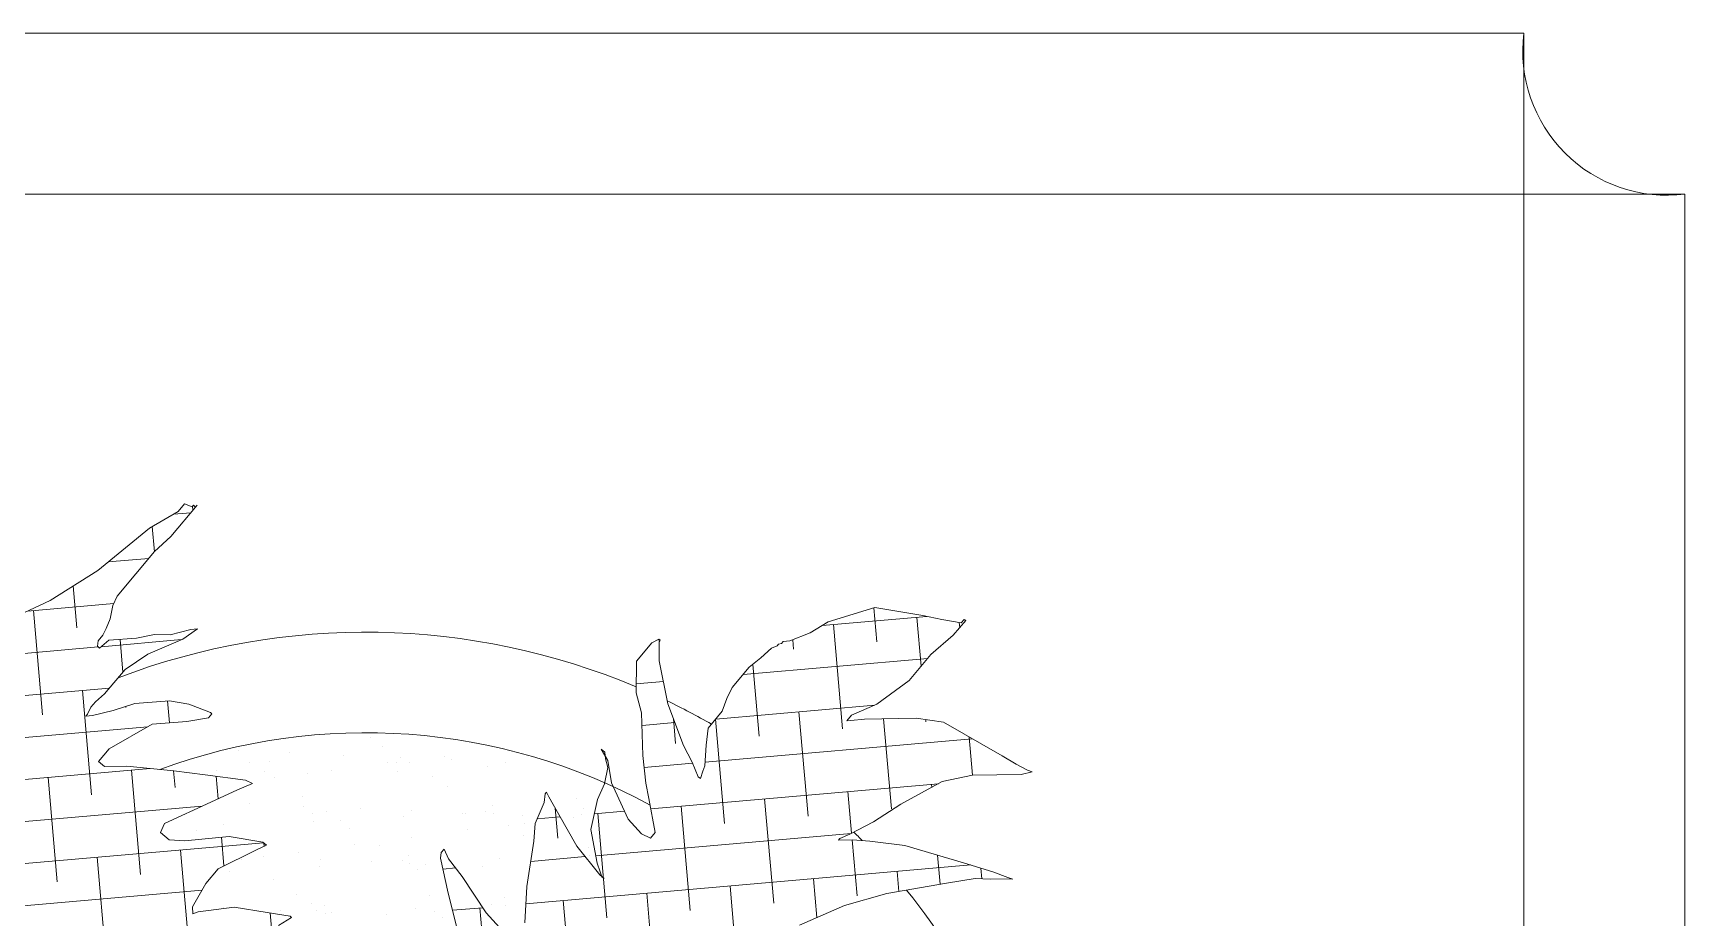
# Model space of a CAD drawing. Header units: metres. Extents: x -56 to -36, y -677 to -309.
# Drawn here: x -38.8866 to -38.502, y -316.0409 to -315.8349 of the extents above; entities that cross this region are included whole.
import ezdxf

# ---------------------------------------------------------------- set-up
doc = ezdxf.new("R2010")
doc.units = ezdxf.units.M
doc.header["$LTSCALE"] = 5
doc.header["$MEASUREMENT"] = 0
doc.layers.add('A-FURN', color=7, linetype='Continuous', lineweight=18)

msp = doc.modelspace()

# ---------------------------------------------------------------- linework, layer by layer
at = {"layer": 'A-FURN'}
for p, q in [((-38.53948039482813, -315.8349240997985), (-39.06448039485142, -315.8349240997403)), ((-38.53948039482813, -316.434924099717), (-38.53948039482813, -315.8349240997403)), ((-38.50198039485142, -315.872424099717), (-39.10198039482813, -315.872424099717)), ((-38.50198039490962, -316.3974240997403), (-38.50198039479321, -315.872424099717))]:
    msp.add_line(p, q, dxfattribs=at)
at = {"layer": 'A-FURN', "color": 252}
for p, q in [((-38.84835227245006, -315.9447691100019), (-38.85449984273416, -315.9520955526547)), ((-38.85279347150433, -315.946278102234), (-38.85130615607787, -315.9445055757818)), ((-38.85130615607787, -315.9445055757818), (-38.84955449449043, -315.9451699107824)), ((-38.84955449449043, -315.9451699107824), (-38.84925703144361, -315.9448154054202)), ((-38.84946087823019, -315.9450583424529), (-38.84937911802038, -315.9459928659268)), ((-38.84925703144361, -315.9448154054202), (-38.84874888992616, -315.9452417837178)), ((-38.84874888992616, -315.9452417837178), (-38.84835227245006, -315.9447691100019)), ((-38.85948629252894, -315.9501265053598), (-38.85279347150433, -315.946278102234)), ((-38.84984100182103, -315.9465433216333), (-38.85386733803185, -315.9468955804073)), ((-38.87150452079683, -315.959977540744), (-38.85948629252894, -315.9501265053598)), ((-38.85883736028879, -315.9497533662525), (-38.85832400191541, -315.9556210793107)), ((-38.85449984273416, -315.9520955526547), (-38.85828007810269, -315.9555687325657)), ((-38.85963857830578, -315.9571877419217), (-38.86911214549892, -315.9580165716542)), ((-38.85828007810269, -315.9555687325657), (-38.86700566165703, -315.9659675543977)), ((-38.88258487306948, -315.9669909139922), (-38.87150452079683, -315.959977540744)), ((-38.87720184986856, -315.9635836981321), (-38.87634910742136, -315.9733305889048)), ((-38.88875299415807, -315.9698700120371), (-38.88258487306948, -315.9669909139922)), ((-38.86777110452456, -315.9676864891877), (-38.8878358789913, -315.9694419294898)), ((-38.86798483551743, -315.9681664590895), (-38.86858395037828, -315.9712883733953)), ((-38.86700566165703, -315.9659675543977), (-38.86798483551743, -315.9681664590895)), ((-38.69056967521081, -315.9686259961431), (-38.70145989993321, -315.971972908346)), ((-38.6907969695487, -315.9686958509177), (-38.69010450261626, -315.9766107841736)), ((-38.67944822127126, -315.9705073121593), (-38.69056967521081, -315.9686259961431)), ((-38.88648688997361, -315.9693239082434), (-38.88436246874417, -315.9936061540093)), ((-38.86858395037828, -315.9712883733953), (-38.8695631241321, -315.9734872780779)), ((-38.70145989993321, -315.971972908346), (-38.70562019430136, -315.9745230786431)), ((-38.67849513943818, -315.9707014747968), (-38.70286377654733, -315.9728334542895)), ((-38.70024228516857, -315.9726041035123), (-38.69811786393913, -315.9968863492782)), ((-38.68081648855573, -315.9709045665285), (-38.67981940694202, -315.9823012615238)), ((-38.67501121091701, -315.9714112236636), (-38.67944822127126, -315.9705073121593)), ((-38.67047504629798, -315.972196966775), (-38.67501121091701, -315.9714112236636)), ((-38.67231768112222, -315.9750809243686), (-38.66944220473792, -315.9716540399824)), ((-38.6709229627497, -315.9721193798053), (-38.67082001623928, -315.973296063804)), ((-38.66978096571708, -315.9713697877453), (-38.67047504629798, -315.972196966775)), ((-38.66944220473792, -315.9716540399824), (-38.66978096571708, -315.9713697877453)), ((-38.871405759005, -315.9763712357296), (-38.87159169801978, -315.9776247929989)), ((-38.87031506116122, -315.9750713830027), (-38.871405759005, -315.9763712357296)), ((-38.87108355645367, -315.9780511712386), (-38.86896001700123, -315.9762083916612)), ((-38.85202980985591, -315.976096547771), (-38.87071493248143, -315.9777312841774)), ((-38.8695631241321, -315.9734872780779), (-38.87031506116122, -315.9750713830027)), ((-38.86896001700123, -315.9762083916612), (-38.86252754976104, -315.9757661549624)), ((-38.8663259326685, -315.9760272964241), (-38.86566093500849, -315.9836282544594)), ((-38.86252754976104, -315.9757661549624), (-38.85831358769323, -315.9748719625647)), ((-38.85172829831478, -315.9759675355182), (-38.85983401995693, -315.979435855774)), ((-38.85831358769323, -315.9748719625647), (-38.85462432555224, -315.9749470753545)), ((-38.85462432555224, -315.9749470753545), (-38.84984436557673, -315.9737223353107)), ((-38.84830338240201, -315.9736057867), (-38.85172829831478, -315.9759675355182)), ((-38.84984436557673, -315.9737223353107), (-38.84830338240201, -315.9736057867)), ((-38.74087686645262, -315.975950138507), (-38.74247570597842, -315.9768236128969)), ((-38.74065127363733, -315.9761394319079), (-38.74133243962214, -315.9761990262095)), ((-38.74053810537615, -315.9762343906282), (-38.74087686645262, -315.975950138507)), ((-38.7408355685296, -315.9765888959997), (-38.74053810537615, -315.9762343906282)), ((-38.71189983948918, -315.9765031246258), (-38.71229645695601, -315.9769757984483)), ((-38.71189983948918, -315.9765031246258), (-38.71229645695601, -315.9769757984483)), ((-38.71229645695601, -315.9769757984483), (-38.71189983948918, -315.9765031246258)), ((-38.71035885641166, -315.976386576131), (-38.71189983948918, -315.9765031246258)), ((-38.70562019430136, -315.9745230786431), (-38.71035885641166, -315.976386576131)), ((-38.70972056566964, -315.9761355657895), (-38.70953029922904, -315.9783103211572)), ((-38.67752737557558, -315.9795697048461), (-38.67231768112222, -315.9750809243686)), ((-38.87139398383297, -315.9777906934726), (-38.90377750950071, -315.9806238848535)), ((-38.87159169801978, -315.9776247929989), (-38.87108355645367, -315.9780511712386)), ((-38.85983401995693, -315.979435855774), (-38.86515523845165, -315.9830255842378)), ((-38.74247570597842, -315.9768236128969), (-38.74604526282766, -315.9810776764099)), ((-38.7408150176764, -315.9810362405497), (-38.7408355685296, -315.9765888959997)), ((-38.71715083174971, -315.9803531477078), (-38.71984036928384, -315.9825264747853)), ((-38.71463067486977, -315.9780376944724), (-38.71715083174971, -315.9803531477078)), ((-38.71332929845809, -315.9775187252895), (-38.71463067486977, -315.9780376944724)), ((-38.71303183536267, -315.9771642198693), (-38.71332929845809, -315.9775187252895)), ((-38.71229645695601, -315.9769757984483), (-38.71303183536267, -315.9771642198693)), ((-38.68258424780268, -315.9855962947532), (-38.67752737557558, -315.9795697048461)), ((-38.86515523845165, -315.9830255842378), (-38.86991464767127, -315.9886976689473)), ((-38.74604526282766, -315.9810776764099), (-38.74615698328969, -315.9884345561285)), ((-38.73878264783283, -315.9909976852407), (-38.7408150176764, -315.9810362405497)), ((-38.71984036928384, -315.9825264747853), (-38.72380654355121, -315.9872532120629)), ((-38.67828293555439, -315.9804701527787), (-38.72127070517686, -315.9842310952909)), ((-38.7190075542874, -315.9818535042991), (-38.71754366055197, -315.9985858862616)), ((-38.8687834451014, -315.9873495443439), (-38.91255177170265, -315.9911787767431)), ((-38.8750744546837, -315.9878999363644), (-38.8729500334542, -316.0121821821304)), ((-38.73983187953215, -315.9858549876287), (-38.74612617288554, -315.9864056669421)), ((-38.72380654355121, -315.9872532120629), (-38.72508318046775, -315.9898066220105)), ((-38.69012816012119, -315.9911469711968), (-38.68258424780268, -315.9855962947532)), ((-38.87312888519003, -315.9918403011637), (-38.87388082200593, -315.9934244060697)), ((-38.87203818718163, -315.9905404484761), (-38.87312888519003, -315.9918403011637)), ((-38.86991464767127, -315.9886976689473), (-38.87203818718163, -315.9905404484761)), ((-38.8679564963318, -315.9925557911312), (-38.86287907324223, -315.9909765458804)), ((-38.86496137942689, -315.991624211346), (-38.86493667213139, -315.9919066170258)), ((-38.86287907324223, -315.9909765458804), (-38.85480646851389, -315.9902995921199)), ((-38.85528650333569, -315.9903398469457), (-38.85483954699393, -315.9954485813089)), ((-38.85480646851389, -315.9902995921199), (-38.85027030383688, -315.9910853352798)), ((-38.85027030383688, -315.9910853352798), (-38.84528385398411, -315.9930543826233)), ((-38.74615698328969, -315.9884345561285), (-38.74489291252175, -315.9931198574486)), ((-38.73511014054972, -316.000724412928), (-38.73878264783283, -315.9909976852407)), ((-38.69055656217532, -315.9913311993844), (-38.72764172026839, -315.9945757303026)), ((-38.72508318046775, -315.9898066220105), (-38.72612021077643, -315.9927624525975)), ((-38.69599881816296, -315.9936715638795), (-38.69012816012119, -315.9911469711968)), ((-38.87388082200593, -315.9934244060697), (-38.87427743943343, -315.9938970797277)), ((-38.87427743943343, -315.9938970797277), (-38.87273645636529, -315.9937805311263)), ((-38.87273645636529, -315.9937805311263), (-38.8679564963318, -315.9925557911312)), ((-38.85883049928751, -315.995783255244), (-38.86882015371631, -316.0014967757651)), ((-38.85075789459839, -315.9951063016479), (-38.85883049928751, -315.995783255244)), ((-38.84573832785983, -315.9942839821763), (-38.85075789459839, -315.9951063016479)), ((-38.8449450930049, -315.9933386348603), (-38.84573832785983, -315.9942839821763)), ((-38.84528385398411, -315.9930543826233), (-38.8449450930049, -315.9933386348603)), ((-38.74489291252175, -315.9931198574486), (-38.74457090623596, -316.0030557246225)), ((-38.7371186394129, -315.9954048532929), (-38.74479708802127, -315.9960766304996)), ((-38.73748024041649, -315.9944471439618), (-38.73696945716469, -316.0002854232453)), ((-38.72612021077643, -315.9927624525975), (-38.72939230457891, -315.9966620107483)), ((-38.72767796778126, -315.9946189287231), (-38.72555702187472, -316.0188614513662)), ((-38.70825564649138, -315.9928796686168), (-38.70613122526188, -316.0171619143828)), ((-38.6970895160554, -315.9949714166644), (-38.69599881816296, -315.9936715638795)), ((-38.69618475711982, -315.9949251211975), (-38.6970895160554, -315.9949714166644)), ((-38.69300363655415, -315.9945738556409), (-38.69618475711982, -315.9949251211975)), ((-38.6810021630769, -315.9943744353096), (-38.69300363655415, -315.9945738556409)), ((-38.68853942729893, -315.9944996769086), (-38.68670542864911, -316.0154623773991)), ((-38.67458625430388, -315.9953278820473), (-38.6810021630769, -315.9943744353096)), ((-38.67873364722655, -315.9947115518605), (-38.67869206732635, -315.9951868122945)), ((-38.66094483975914, -316.0031496763864), (-38.67458625430388, -315.9953278820473)), ((-38.85982700577873, -315.9963532008537), (-38.90963056313277, -316.0007104475254)), ((-38.80805024126008, -315.9988784000708), (-38.80805024126008, -315.9988784000708)), ((-38.66793848737942, -315.999139617665), (-38.73010453836403, -316.0045784423824)), ((-38.72939230457891, -315.9966620107483), (-38.7298798953498, -316.0006829770098)), ((-38.66859177002036, -315.99876503463), (-38.66781773080558, -316.0076123433388)), ((-38.86882015371631, -316.0014967757651), (-38.87129901267318, -316.0044509864933)), ((-38.83879873007473, -316.0019349897594), (-38.83879873007473, -316.0019349897594)), ((-38.82695401435959, -316.0024521412161), (-38.82695401435959, -316.0024521412161)), ((-38.81429107815111, -316.0030050169509), (-38.81429107815111, -316.0030050169509)), ((-38.80515218286169, -316.0010121612075), (-38.80515218286169, -316.0010121612075)), ((-38.79073826491205, -316.0032016696118), (-38.79073826491205, -316.0032016696118)), ((-38.75277159354019, -316.0042293096507), (-38.75427945972248, -316.0015544914371)), ((-38.75427945972248, -316.0015544914371), (-38.7534325571286, -316.0022651218559)), ((-38.7534325571286, -316.0022651218559), (-38.75327973505759, -316.003802931353)), ((-38.74457090623596, -316.0030557246225), (-38.74388939185226, -316.0094672569185)), ((-38.73315198914295, -316.0045825352672), (-38.73511014054972, -316.000724412928)), ((-38.7298798953498, -316.0006829770098), (-38.73015680759207, -316.0054848269799)), ((-38.65766875357073, -316.005093146222), (-38.66094483975914, -316.0031496763864)), ((-38.85929063408437, -316.0060935178271), (-38.90240482284483, -316.0098655205807)), ((-38.87129901267318, -316.0044509864933), (-38.86994396856184, -316.0055879952098)), ((-38.86994396856184, -316.0055879952098), (-38.86471372330405, -316.0055465593401)), ((-38.86471372330405, -316.0055465593401), (-38.85380294783508, -316.0066469916964)), ((-38.86366201939373, -316.0064759644855), (-38.86153759816423, -316.0307582102515)), ((-38.85386031928525, -316.0066412052356), (-38.85352423684142, -316.0104826451468)), ((-38.85380294783508, -316.0066469916964), (-38.8464822800199, -316.0075541429578)), ((-38.84387100444533, -316.0066412212902), (-38.84387100444533, -316.0066412212902)), ((-38.83622812067657, -316.0046676886031), (-38.83622812067657, -316.0046676886031)), ((-38.83277443270597, -316.0068679304993), (-38.83277443270597, -316.0068679304993)), ((-38.83151723826293, -316.0044440862256), (-38.83151723826293, -316.0044440862256)), ((-38.81710332031335, -316.0066335946299), (-38.81710332031335, -316.0066335946299)), ((-38.80397943024357, -316.0047316573155), (-38.80397943024357, -316.0047316573155)), ((-38.80197635967383, -316.0047981450612), (-38.80197635967383, -316.0047981450612)), ((-38.80172183359898, -316.0067314625408), (-38.80172183359898, -316.0067314625408)), ((-38.80104369873285, -316.0035834100274), (-38.80104369873285, -316.0035834100274)), ((-38.79903776027018, -316.0046199836856), (-38.79903776027018, -316.0046199836856)), ((-38.78919898301783, -316.0041005614839), (-38.78919898301783, -316.0041005614839)), ((-38.78081523538518, -316.0055005936296), (-38.78081523538518, -316.0055005936296)), ((-38.7765360468093, -316.0046534372188), (-38.7765360468093, -316.0046534372188)), ((-38.75271792579187, -316.0058852874921), (-38.75354427758131, -316.0096220016811)), ((-38.75327973505759, -316.003802931353), (-38.75271792579187, -316.0058852874921)), ((-38.7519041400931, -316.0093872846194), (-38.75277159354019, -316.0042293096507)), ((-38.73304501934339, -316.0048357011334), (-38.7442772480737, -316.0058183938135)), ((-38.7317019794182, -316.0080142792692), (-38.73315198914295, -316.0045825352672)), ((-38.73061128140986, -316.0067144265817), (-38.73119383790075, -316.0084406575669)), ((-38.73015680759207, -316.0054848269799), (-38.73061128140986, -316.0067144265817)), ((-38.65507018939874, -316.0064681115348), (-38.65766875357073, -316.005093146222)), ((-38.6564996483676, -316.0074837121986), (-38.65392582369074, -316.0068242367466)), ((-38.65392582369074, -316.0068242367466), (-38.65507018939874, -316.0064681115348)), ((-38.88308781600645, -316.0081755014689), (-38.88096339477707, -316.0324577472349)), ((-38.8464822800199, -316.0075541429578), (-38.83711248772576, -316.0087711239249)), ((-38.83899642046376, -316.0110163241324), (-38.84516454150369, -316.0138954221193)), ((-38.84396459488968, -316.0078811485057), (-38.84350613857137, -316.013121328202)), ((-38.8354599804517, -316.0095536273764), (-38.83899642046376, -316.0110163241324)), ((-38.83711248772576, -316.0087711239249), (-38.8354599804517, -316.0095536273764)), ((-38.83034448564487, -316.0081635823335), (-38.83034448564487, -316.0081635823335)), ((-38.82270988015674, -316.0073436698586), (-38.82270988015674, -316.0073436698586)), ((-38.79364342858273, -316.0080565519806), (-38.79364342858273, -316.0080565519806)), ((-38.79018974061213, -316.0102567938768), (-38.79018974061213, -316.0102567938768)), ((-38.75354427758131, -316.0096220016811), (-38.75517623400222, -316.0132868427795)), ((-38.74804569379521, -316.0178604550374), (-38.7519041400931, -316.0093872846194)), ((-38.74388939185226, -316.0094672569185), (-38.74317476041827, -316.0130874224388)), ((-38.67578250175436, -316.0096131234155), (-38.74273002302104, -316.0154702725774)), ((-38.73119383790075, -316.0084406575669), (-38.7317019794182, -316.0080142792692)), ((-38.68451425632853, -316.0143834362854), (-38.67492121926924, -316.0091425894708)), ((-38.67741741458863, -316.009756159754), (-38.67735477911364, -316.0104720865091)), ((-38.67492121926924, -316.0091425894708), (-38.66786489771229, -316.0076128793954)), ((-38.66786489771229, -316.0076128793954), (-38.6564996483676, -316.0074837121986)), ((-38.8471675022212, -316.0148201246386), (-38.90885687388683, -316.0202172453194)), ((-38.84516454150369, -316.0138954221193), (-38.85600109852649, -316.0188983122217)), ((-38.83623821967583, -316.0142810283475), (-38.83623821967583, -316.0142810283475)), ((-38.82376195171602, -316.0126095141142), (-38.82376195171602, -316.0126095141142)), ((-38.82357528346725, -316.0148339040823), (-38.82357528346725, -316.0148339040823)), ((-38.77961387231201, -316.0146258521336), (-38.77961387231201, -316.0146258521336)), ((-38.76757432479101, -316.0139589368661), (-38.76966075507832, -316.0188533776241)), ((-38.76733052944385, -316.0119484536044), (-38.76757432479101, -316.0139589368661)), ((-38.76703306632979, -316.0115939483974), (-38.76733052944385, -316.0119484536044)), ((-38.76648362694723, -316.0126590841392), (-38.76703306632979, -316.0115939483974)), ((-38.76418671451265, -316.0168014586574), (-38.76648362694723, -316.0126590841392)), ((-38.76015130008582, -316.0131599305822), (-38.76015130008582, -316.0131599305822)), ((-38.75517623400222, -316.0132868427795), (-38.75670085485925, -316.0202636397159)), ((-38.74317476041827, -316.0130874224388), (-38.74170419988903, -316.0209665110487)), ((-38.73569480442703, -316.014854770705), (-38.73357038319753, -316.0391370164709)), ((-38.71626900781419, -316.0131552337212), (-38.71414458658481, -316.0374374794872)), ((-38.69684321120135, -316.0114556967378), (-38.69599764767705, -316.0211205320463)), ((-38.69086831638324, -316.0185160915416), (-38.68451425632853, -316.0143834362854)), ((-38.82150851708357, -316.0164689283627), (-38.82150851708357, -316.0164689283627)), ((-38.82125399100872, -316.0184022458424), (-38.82125399100872, -316.0184022458424)), ((-38.81836762002862, -316.0160460824091), (-38.81836762002862, -316.0160460824091)), ((-38.81491393205803, -316.0182463243053), (-38.81491393205803, -316.0182463243053)), ((-38.8103279040491, -316.0154122971588), (-38.8103279040491, -316.0154122971588)), ((-38.80034739279486, -316.0171713769311), (-38.80034739279486, -316.0171713769311)), ((-38.79848318833402, -316.0159294486154), (-38.79848318833402, -316.0159294486154)), ((-38.78651635548707, -316.0165918556003), (-38.78651635548707, -316.0165918556003)), ((-38.78582025212543, -316.0164823243502), (-38.78582025212543, -316.0164823243502)), ((-38.78117725962218, -316.0159983774916), (-38.78117725962218, -316.0159983774916)), ((-38.77935934623716, -316.0165591696133), (-38.77935934623716, -316.0165591696133)), ((-38.77257287270723, -316.0170607174267), (-38.77257287270723, -316.0170607174267)), ((-38.77210243753737, -316.0187813640046), (-38.77210243753737, -316.0187813640046)), ((-38.76966075507832, -316.0188533776241), (-38.76997896530165, -316.0230164700528)), ((-38.76388907807782, -316.0173214500259), (-38.76920601214968, -316.0177866214818)), ((-38.76501726765733, -316.0153035947724), (-38.76440861510028, -316.0222605253335)), ((-38.75997294876831, -316.024163197876), (-38.76418671451265, -316.0168014586574)), ((-38.76072815699214, -316.0175778688833), (-38.76072815699214, -316.0175778688833)), ((-38.75897854746771, -316.0168794266901), (-38.75897854746771, -316.0168794266901)), ((-38.75845274802336, -316.015328300702), (-38.75845274802336, -316.015328300702)), ((-38.74888875322259, -316.0160090916518), (-38.75590526615761, -316.0166229569911)), ((-38.75512060103981, -316.0165543076883), (-38.75299617981031, -316.0408365534543)), ((-38.74488532039678, -316.0213177766539), (-38.74804569379521, -316.0178604550374)), ((-38.69640021328135, -316.0213249365008), (-38.69086831638324, -316.0185160915416)), ((-38.85600109852649, -316.0188983122217), (-38.85688111801554, -316.0209790485113)), ((-38.85688111801554, -316.0209790485113), (-38.85484855175119, -316.0226845614702)), ((-38.85484855175119, -316.0226845614702), (-38.85125844408813, -316.0228778426716)), ((-38.85125844408813, -316.0228778426716), (-38.8409094777783, -316.0218959188794)), ((-38.84848614316198, -316.0205990445426), (-38.84848614316198, -316.0205990445426)), ((-38.84272340389398, -316.0220680265041), (-38.84213822668178, -316.0287566326459)), ((-38.84224203756648, -316.0190144531602), (-38.84224203756648, -316.0190144531602)), ((-38.8409094777783, -316.0218959188794), (-38.83308066850364, -316.0232294483898)), ((-38.81288141088825, -316.0200237806183), (-38.81288141088825, -316.0200237806183)), ((-38.79846749293867, -316.0222132890227), (-38.79846749293867, -316.0222132890227)), ((-38.78534360286895, -316.0203113517082), (-38.78534360286895, -316.0203113517082)), ((-38.77578292793478, -316.0194349457865), (-38.77578292793478, -316.0194349457865)), ((-38.77232923996414, -316.0216351876828), (-38.77232923996414, -316.0216351876828)), ((-38.75670085485925, -316.0202636397159), (-38.75523029433, -316.0281427283259)), ((-38.69611288639751, -316.0211790450129), (-38.75555930417639, -316.0263799326558)), ((-38.74279489783945, -316.022266363785), (-38.74488532039678, -316.0213177766539)), ((-38.74170419988903, -316.0209665110487), (-38.74279489783945, -316.022266363785)), ((-38.69903189429985, -316.0227413378385), (-38.69873443125309, -316.0223868324762)), ((-38.69578054761601, -316.0226503668028), (-38.69903189429985, -316.0227413378385)), ((-38.69873443125309, -316.0223868324762), (-38.69640021328135, -316.0213249365008)), ((-38.69586360117293, -316.0226526905993), (-38.69471878997192, -316.0357379425038)), ((-38.69175252451433, -316.0230097316164), (-38.69578054761601, -316.0226503668028)), ((-38.83292365965704, -316.0233611933053), (-38.90319821386956, -316.0295094201332)), ((-38.8522495841037, -316.0250519926063), (-38.85012516287432, -316.0493342383724)), ((-38.83456798393016, -316.025001974842), (-38.84346694035068, -316.0294156426756)), ((-38.83223376595842, -316.0239400788666), (-38.83456798393016, -316.025001974842)), ((-38.83308066850364, -316.0232294483898), (-38.83223376595842, -316.0239400788666)), ((-38.83281504987073, -316.0234523270781), (-38.83275176050037, -316.0241757278923)), ((-38.82483254833997, -316.0256452140408), (-38.82483254833997, -316.0256452140408)), ((-38.81170865827019, -316.0237432767263), (-38.81170865827019, -316.0237432767263)), ((-38.80590145106808, -316.0239879079201), (-38.80590145106808, -316.0239879079201)), ((-38.7991460297217, -316.0262966354352), (-38.7991460297217, -316.0262966354352)), ((-38.79154035884588, -316.0256653703744), (-38.79172629780268, -316.0269189276923)), ((-38.79084627831369, -316.0248381914028), (-38.79154035884588, -316.0256653703744)), ((-38.78984655365807, -316.0270866312121), (-38.79084627831369, -316.0248381914028)), ((-38.76997896530165, -316.0230164700528), (-38.77159455961808, -316.0335415594956)), ((-38.75462718715053, -316.0308638418512), (-38.75997294876831, -316.024163197876)), ((-38.75725138495014, -316.0244535592062), (-38.75725138495014, -316.0244535592062)), ((-38.75699685887534, -316.0263868766858), (-38.75699685887534, -316.0263868766858)), ((-38.68362625207695, -316.0239887558619), (-38.69175252451433, -316.0230097316164)), ((-38.66996409041369, -316.028001963086), (-38.68362625207695, -316.0239887558619)), ((-38.67597560633519, -316.0262361035011), (-38.67538516788787, -316.0329848458356)), ((-38.87167538071654, -316.02675152959), (-38.86955095948704, -316.051033775356)), ((-38.84346694035068, -316.0294156426756), (-38.84634241673498, -316.0328425270617)), ((-38.84078614841846, -316.0300730291439), (-38.84078614841846, -316.0300730291439)), ((-38.83807371367149, -316.0271752017443), (-38.83807371367149, -316.0271752017443)), ((-38.83285948878333, -316.0266627912137), (-38.83285948878333, -316.0266627912137)), ((-38.81987955020466, -316.0288421602327), (-38.81987955020466, -316.0288421602327)), ((-38.81961210936518, -316.0272411842901), (-38.81961210936518, -316.0272411842901)), ((-38.80776739365004, -316.0277583357468), (-38.80776739365004, -316.0277583357468)), ((-38.80050711938063, -316.0274244762151), (-38.80050711938063, -316.0274244762151)), ((-38.7988915036469, -316.0282299529149), (-38.7988915036469, -316.0282299529149)), ((-38.79705343141003, -316.0296247181112), (-38.79705343141003, -316.0296247181112)), ((-38.79510445744151, -316.0283112114817), (-38.79510445744151, -316.0283112114817)), ((-38.79172629780268, -316.0269189276923), (-38.78991697619702, -316.0350822684234)), ((-38.78816893343296, -316.0292329055375), (-38.79115551536964, -316.0294941975997)), ((-38.7866448822879, -316.0311827102634), (-38.78984655365807, -316.0270866312121)), ((-38.78185707802336, -316.0288896045581), (-38.78185707802336, -316.0288896045581)), ((-38.7779849054331, -316.0269990840036), (-38.7779849054331, -316.0269990840036)), ((-38.66826701616546, -316.0285300904577), (-38.77181781569155, -316.0375896115153)), ((-38.75803186148894, -316.0265962533906), (-38.77069856660606, -316.0277044464925)), ((-38.75523029433, -316.0281427283259), (-38.75456933064427, -316.0301069160047)), ((-38.75456933064427, -316.0301069160047), (-38.75411904558442, -316.0312902200909)), ((-38.68543077591144, -316.0300317248586), (-38.68502394544166, -316.0346818184066)), ((-38.6630978964649, -316.0301387140071), (-38.66996409041369, -316.028001963086)), ((-38.66592386971254, -316.0292592746868), (-38.66570544108052, -316.031755925375)), ((-38.65959457329004, -316.0314673840082), (-38.6630978964649, -316.0301387140071)), ((-38.84634241673498, -316.0328425270617), (-38.84946168852443, -316.0382798946609)), ((-38.83062564251398, -316.0319774383486), (-38.83062564251398, -316.0319774383486)), ((-38.78107607248083, -316.0396814582565), (-38.7866448822879, -316.0311827102634)), ((-38.77159455961808, -316.0335415594956), (-38.77206159952655, -316.0420098704136)), ((-38.75361090406702, -316.0317165983885), (-38.75462718715053, -316.0308638418512)), ((-38.75411904558442, -316.0312902200909), (-38.75361090406702, -316.0317165983885)), ((-38.72428236913706, -316.0334307988258), (-38.7221579479075, -316.0577130445918)), ((-38.70485657252422, -316.0317312618423), (-38.70406736057376, -316.040751995714)), ((-38.68781567107024, -316.0351733207565), (-38.67393026474835, -316.0327287002083)), ((-38.67393026474835, -316.0327287002083), (-38.66727056056098, -316.0316716638396)), ((-38.66727056056098, -316.0316716638396), (-38.66368045280061, -316.0318649449251)), ((-38.66368045280061, -316.0318649449251), (-38.65925581221356, -316.0317516361294)), ((-38.65845020764934, -316.0318235090648), (-38.65959457329004, -316.0314673840082)), ((-38.65925581221356, -316.0317516361294), (-38.65845020764934, -316.0318235090648)), ((-38.84723625663045, -316.0344006267022), (-38.89237664180192, -316.0383498986718)), ((-38.82523131082658, -316.0354140066435), (-38.82523131082658, -316.0354140066435)), ((-38.82177762285593, -316.0376142485397), (-38.82177762285593, -316.0376142485397)), ((-38.8186781871315, -316.0379674187367), (-38.8186781871315, -316.0379674187367)), ((-38.79424558351363, -316.0356034750112), (-38.79424558351363, -316.0356034750112)), ((-38.78991697619702, -316.0350822684234), (-38.78797957196682, -316.0427489778289)), ((-38.77983166556399, -316.0377929834154), (-38.77983166556399, -316.0377929834154)), ((-38.77678354235988, -316.0361243425077), (-38.77678354235988, -316.0361243425077)), ((-38.77652901628508, -316.0380576599873), (-38.77652901628508, -316.0380576599873)), ((-38.76313396236262, -316.036829872793), (-38.76100954113318, -316.061112118559)), ((-38.74370816574984, -316.0351303358094), (-38.74158374452034, -316.0594125815754)), ((-38.70811299373062, -316.0425075224954), (-38.69767305407734, -316.0379773060997)), ((-38.69767305407734, -316.0379773060997), (-38.68781567107024, -316.0351733207565)), ((-38.84946168852443, -316.0382798946609), (-38.84940802082477, -316.0399358725604)), ((-38.84940802082477, -316.0399358725604), (-38.84810664441309, -316.0394169033775)), ((-38.84810664441309, -316.0394169033775), (-38.83973657661923, -316.0383854444678)), ((-38.84214369409952, -316.0384916783452), (-38.84214369409952, -316.0384916783452)), ((-38.83973657661923, -316.0383854444678), (-38.83207714788281, -316.0395768479178)), ((-38.83207714788281, -316.0395768479178), (-38.82673537853506, -316.0404344640038)), ((-38.83139475202134, -316.0396864057822), (-38.83108473075359, -316.0432299650878)), ((-38.82639661750719, -316.0407187161829), (-38.82942491595318, -316.0426077911786)), ((-38.82889631468137, -316.0390700714216), (-38.82889631468137, -316.0390700714216)), ((-38.82673537853506, -316.0404344640038), (-38.82639661750719, -316.0407187161829)), ((-38.82061063891493, -316.0390354000293), (-38.82061063891493, -316.0390354000293)), ((-38.81842366105664, -316.0399007362165), (-38.81842366105664, -316.0399007362165)), ((-38.81705159896629, -316.0395872228782), (-38.81705159896629, -316.0395872228782)), ((-38.8043886627577, -316.0401400986131), (-38.8043886627577, -316.0401400986131)), ((-38.79751706284279, -316.0386698673051), (-38.79751706284279, -316.0386698673051)), ((-38.79307283089557, -316.0393229711192), (-38.79307283089557, -316.0393229711192)), ((-38.79114128333961, -316.0407184916895), (-38.79114128333961, -316.0407184916895)), ((-38.78187046793741, -316.0384691046251), (-38.78890557388453, -316.0390845966422)), ((-38.7825597589754, -316.0385294097766), (-38.7804353377459, -316.0628116555426)), ((-38.77567245435685, -316.0456251763852), (-38.78107607248083, -316.0396814582565))]:
    msp.add_line(p, q, dxfattribs=at)
at = {"layer": 'A-FURN'}
msp.add_arc((-38.50615522570908, -315.8390989305398), 0.0335856533212851, 172.859435984839, 277.1405641013486, dxfattribs=at)
at = {"layer": 'A-FURN', "color": 252}
for radius, start, end in [(0.1620203883498069, 67.12973102588622, 110.8576358130965), (0.1620203883498069, 60.21923192749251, 64.32774929389035), (0.1386203883498069, 61.46814897691415, 110.2399645656502), (0.1620203883498069, 44.4824632131634, 45.4760835189963), (0.1620203883498069, 12.60615729862105, 39.02279658145223)]:
    msp.add_arc((-38.80910520980783, -316.1363792105782), radius, start, end, dxfattribs=at)

doc.saveas('drawing.dxf')
